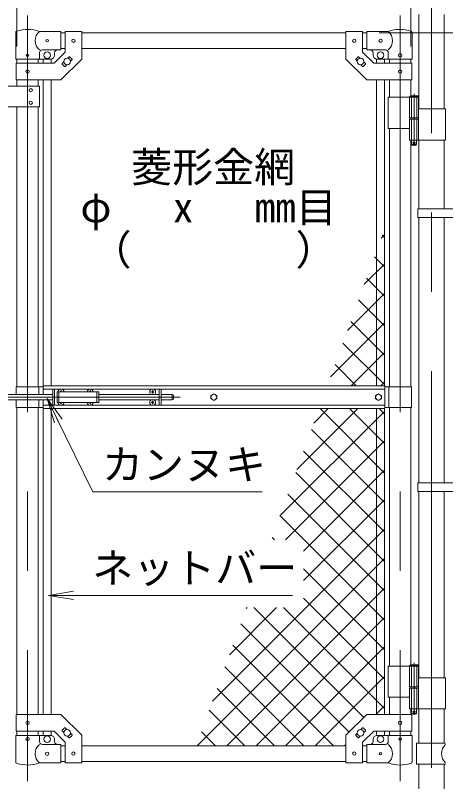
# Model space of a CAD drawing. Units: millimetres, scale not verified. Extents: x -6300 to 6300, y -4455 to 4455.
# Drawn here: x 2161 to 3194, y -639 to 1201 of the extents above; entities that cross this region are included whole.
import ezdxf
from ezdxf.enums import TextEntityAlignment as Align

# ---------------------------------------------------------------- set-up
doc = ezdxf.new("R2010")
doc.units = ezdxf.units.MM
doc.header["$LTSCALE"] = 30
doc.linetypes.add('DASHED', pattern=[7.5, 6, -1.5])
doc.linetypes.add('USER1', pattern=[50.8, 31.75, -6.35, 6.35, -6.35])
for name, color, linetype, lineweight in [('0-1_D-BMK', 2, 'USER1', 13), ('0-2_D-STR1', 1, 'Continuous', 18), ('0-3_D-STR3', 3, 'Continuous', 13), ('0-7_D-STR-DIM', 7, 'Continuous', 9), ('0-8_0', 7, 'Continuous', 9), ('0-9_D-STR2', 7, 'Continuous', 9), ('0-A_D-STR-TXT', 7, 'Continuous', 9)]:
    doc.layers.add(name, color=color, linetype=linetype, lineweight=lineweight)
doc.styles.add('ＭＳ ゴシック', font='')
doc.styles.get('ＭＳ ゴシック').set_extended_font_data('MS Gothic')

# ---------------------------------------------------------------- blocks, each defined once
blk = doc.blocks.new('_Open')
at = {"layer": '0-8_0'}
blk.add_line((-30, 5), (0, 0), dxfattribs=at)
blk.add_lwpolyline([(-30, -5), (0, 0), (-30, 0)], dxfattribs=at)

msp = doc.modelspace()

# ---------------------------------------------------------------- linework, layer by layer
at = {"layer": '0-1_D-BMK'}
for p, q in [((3160.26, 3394.82), (3160.26, -1050.99)), ((2190.66, 1201.31), (2190.66, -637.08)), ((3084.86, 1201.31), (3084.86, -637.08)), ((3118.42, 1013), (3118.42, 888.11)), ((3114.79, 895.08), (3122.04, 895.08)), ((1932.79, 284.58), (2557.24, 284.58)), ((3118.42, -353), (3118.42, -477.89)), ((3114.79, -470.92), (3122.04, -470.92))]:
    msp.add_line(p, q, dxfattribs=at)
at = {"layer": '0-2_D-STR1'}
for p, q in [((3130.01, 1203.68), (3130.01, 977.08)), ((3190.51, 1203.68), (3190.51, 977.08)), ((2280.66, 1159.58), (2270.66, 1159.58)), ((2954.86, 1159.58), (2320.66, 1159.58)), ((3004.86, 1159.58), (2994.86, 1159.58)), ((2280.66, 1121.58), (2270.66, 1121.58)), ((2954.86, 1121.58), (2320.66, 1121.58)), ((3004.86, 1121.58), (2994.86, 1121.58)), ((2165.26, 1096.58), (2165.26, 1086.53)), ((2216.06, 1096.58), (2216.06, 1086.53)), ((3059.46, 1096.58), (3059.46, 1086.53)), ((3110.26, 1096.58), (3110.26, 1086.53)), ((2165.26, 1046.53), (2165.26, 1031.53)), ((2216.06, 1046.53), (2216.06, 1031.53)), ((3059.46, 1046.53), (3059.46, 1005.08)), ((3110.26, 1046.53), (3110.26, 1008.08)), ((2165.26, 981.53), (2165.26, 309.58)), ((2216.06, 981.53), (2216.06, 309.58)), ((3059.46, 930.08), (3059.46, 309.58)), ((3110.26, 902.08), (3110.26, 309.58)), ((3130.01, 902.08), (3130.01, 737.08)), ((3190.51, 902.08), (3190.51, 737.08)), ((3130.01, 716.08), (3130.01, 79.08)), ((3190.51, 716.08), (3190.51, 79.08)), ((2165.26, 259.58), (2165.26, -477.37)), ((2216.06, 259.58), (2216.06, -477.37)), ((3059.46, 259.58), (3059.46, -360.92)), ((3110.26, 259.58), (3110.26, -357.92)), ((3130.01, 58.08), (3130.01, -388.92)), ((3190.51, 58.08), (3190.51, -388.92)), ((3059.46, -435.92), (3059.46, -477.37)), ((3110.26, -463.92), (3110.26, -477.37)), ((3130.01, -463.92), (3130.01, -546.32)), ((3190.51, -463.92), (3190.51, -546.32)), ((2165.26, -517.37), (2165.26, -527.42)), ((2216.06, -517.37), (2216.06, -527.42)), ((3059.46, -517.37), (3059.46, -527.42)), ((3110.26, -517.37), (3110.26, -527.42)), ((2280.66, -552.42), (2270.66, -552.42)), ((2954.86, -552.42), (2320.66, -552.42)), ((3004.86, -552.42), (2994.86, -552.42)), ((2280.66, -590.42), (2270.66, -590.42)), ((2954.86, -590.42), (2320.66, -590.42)), ((3004.86, -590.42), (2994.86, -590.42)), ((3130.01, -596.32), (3130.01, -1040.42)), ((3190.51, -596.32), (3190.51, -1040.42))]:
    msp.add_line(p, q, dxfattribs=at)
at = {"layer": '0-3_D-STR3'}
for p, q in [((2162.11, 1096.58), (2162.11, 1160.27)), ((2270.66, 1162.58), (2219.21, 1162.58)), ((2270.66, 1162.58), (2270.66, 1118.58)), ((2280.66, 1162.78), (2280.66, 1113.1)), ((2280.66, 1162.78), (2320.66, 1162.78)), ((2320.66, 1162.78), (2320.66, 1096.53)), ((2954.86, 1162.78), (2954.86, 1096.53)), ((2994.86, 1162.78), (2954.86, 1162.78)), ((2994.86, 1162.78), (2994.86, 1113.1)), ((3004.86, 1162.58), (3056.31, 1162.58)), ((3004.86, 1162.58), (3004.86, 1118.58)), ((3113.41, 1096.58), (3113.41, 1160.27)), ((2219.21, 1096.58), (2219.21, 1111.58)), ((2270.66, 1118.58), (2226.21, 1118.58)), ((2254.09, 1086.53), (2280.66, 1113.1)), ((2255.66, 1111.58), (2255.66, 1106.58)), ((3021.43, 1086.53), (2994.86, 1113.1)), ((3004.86, 1118.58), (3049.31, 1118.58)), ((3019.86, 1111.58), (3019.86, 1106.58)), ((3056.31, 1096.58), (3056.31, 1111.58)), ((2162.11, 1096.58), (2219.21, 1096.58)), ((2162.96, 1086.53), (2254.09, 1086.53)), ((2162.96, 1086.53), (2162.96, 1046.53)), ((2219.21, 1096.58), (2245.66, 1096.58)), ((2228.16, 1096.58), (2228.16, 1086.53)), ((2247.16, 1096.58), (2247.16, 1086.53)), ((2273.99, 1085.93), (2277.71, 1089.65)), ((2286.54, 1098.48), (2290.25, 1102.2)), ((2291.67, 1102.2), (2297.33, 1096.54)), ((2293.61, 1091.41), (2297.33, 1095.13)), ((2983.85, 1102.2), (2978.19, 1096.54)), ((2981.91, 1091.41), (2978.19, 1095.13)), ((2988.98, 1098.48), (2985.26, 1102.2)), ((3001.53, 1085.93), (2997.81, 1089.65)), ((3112.56, 1086.53), (3021.43, 1086.53)), ((3028.36, 1096.58), (3028.36, 1086.53)), ((3056.31, 1096.58), (3029.86, 1096.58)), ((3047.36, 1096.58), (3047.36, 1086.53)), ((3113.41, 1096.58), (3056.31, 1096.58)), ((3112.56, 1086.53), (3112.56, 1046.53)), ((2273.99, 1084.52), (2279.65, 1078.86)), ((2281.06, 1078.86), (2284.78, 1082.58)), ((2994.45, 1078.86), (2990.74, 1082.58)), ((3001.53, 1084.52), (2995.87, 1078.86)), ((2219.66, 1031.53), (2099.66, 1031.53)), ((2219.66, 1031.53), (2219.66, 981.53)), ((2228.16, 1046.53), (2228.16, 312.08)), ((2247.16, 1046.53), (2247.16, 312.08)), ((3028.36, 1046.53), (3028.36, 312.08)), ((3047.36, 1046.53), (3047.36, 312.08)), ((3056.31, 1005.08), (3056.31, 930.08)), ((3056.31, 1005.08), (3129.22, 1005.08)), ((3107.62, 1005.08), (3107.62, 955.08)), ((3128.42, 1007.08), (3108.42, 1007.08)), ((3109.42, 1008.08), (3127.42, 1008.08)), ((3128.42, 1007.08), (3127.42, 1008.08)), ((3128.42, 1007.08), (3128.42, 1005.08)), ((3129.22, 1005.08), (3129.22, 955.08)), ((2219.66, 981.53), (2099.66, 981.53)), ((3129.22, 977.08), (3193.56, 977.08)), ((3193.56, 977.08), (3193.56, 902.08)), ((3107.62, 955.08), (3129.22, 955.08)), ((3107.62, 952.08), (3129.22, 952.08)), ((3107.62, 952.08), (3107.62, 902.08)), ((3107.92, 955.08), (3107.92, 952.08)), ((3107.92, 952.08), (3128.92, 952.08)), ((3128.92, 955.08), (3128.92, 952.08)), ((3129.22, 952.08), (3129.22, 902.08)), ((3056.31, 930.08), (3107.51, 930.08)), ((3107.62, 902.08), (3193.56, 902.08)), ((3112.42, 902.08), (3112.42, 891.08)), ((3113.42, 890.08), (3112.42, 891.08)), ((3113.42, 890.08), (3123.42, 890.08)), ((3123.42, 890.08), (3124.42, 891.08)), ((3127.46, 737.08), (3127.46, 716.08)), ((3127.46, 737.08), (3242.26, 737.08)), ((3127.46, 716.08), (3242.26, 716.08)), ((2163.66, 309.58), (2163.66, 291.08)), ((2163.66, 309.58), (2227.76, 309.58)), ((2217.66, 309.58), (2217.66, 291.08)), ((2227.76, 312.08), (3047.76, 312.08)), ((2227.76, 291.08), (2227.76, 312.08)), ((2227.76, 304.08), (3047.76, 304.08)), ((2250.91, 303.58), (2250.91, 265.58)), ((2250.91, 303.58), (2268.31, 303.58)), ((2255.41, 303.58), (2255.41, 265.58)), ((2261.41, 297.08), (2261.41, 272.08)), ((2261.41, 297.08), (2361.41, 297.08)), ((2269.05, 297.5), (2267.76, 297.48)), ((2267.76, 297.48), (2267.76, 297.08)), ((2270.51, 300.23), (2270.49, 298.93)), ((2270.51, 300.23), (2271.3, 300.23)), ((2271.3, 300.23), (2271.33, 298.93)), ((2273.51, 303.58), (2338.31, 303.58)), ((2339.05, 297.5), (2337.76, 297.48)), ((2337.76, 297.48), (2337.76, 297.08)), ((2340.51, 300.23), (2340.49, 298.93)), ((2340.51, 300.23), (2341.3, 300.23)), ((2341.3, 300.23), (2341.33, 298.93)), ((2342.76, 297.5), (2344.06, 297.48)), ((2343.51, 303.58), (2510.91, 303.58)), ((2344.06, 297.48), (2344.06, 297.08)), ((2361.41, 297.08), (2361.41, 272.08)), ((2489.05, 297.5), (2487.76, 297.48)), ((2487.76, 297.48), (2487.76, 297.08)), ((2490.51, 300.23), (2490.49, 298.93)), ((2490.51, 293.93), (2490.49, 295.23)), ((2491.3, 300.23), (2490.51, 300.23)), ((2491.3, 300.23), (2491.33, 298.93)), ((2491.3, 293.93), (2491.33, 295.23)), ((2492.76, 296.66), (2494.06, 296.69)), ((2494.06, 296.69), (2494.06, 297.08)), ((2506.41, 303.58), (2506.41, 265.58)), ((2510.91, 303.58), (2510.91, 265.58)), ((3047.76, 257.08), (3047.76, 312.08)), ((3111.86, 309.58), (3047.76, 309.58)), ((3057.86, 309.58), (3057.86, 259.58)), ((3111.86, 309.58), (3111.86, 259.58)), ((2070.11, 291.08), (2250.91, 291.08)), ((2070.11, 278.08), (2250.91, 278.08)), ((2163.66, 278.08), (2163.66, 259.58)), ((2217.66, 278.08), (2217.66, 259.58)), ((2227.76, 257.08), (2227.76, 278.08)), ((2361.41, 291.08), (2506.41, 291.08)), ((2361.41, 278.08), (2506.41, 278.08)), ((2491.3, 293.93), (2490.51, 293.93)), ((2510.91, 291.08), (2537.91, 291.08)), ((2510.91, 278.08), (2537.91, 278.08)), ((2537.91, 291.08), (2537.91, 278.08)), ((2540.91, 288.08), (2540.91, 281.08)), ((2163.66, 259.58), (2227.76, 259.58)), ((2227.76, 265.08), (3047.76, 265.08)), ((2250.91, 265.58), (2268.31, 265.58)), ((2261.41, 272.08), (2361.41, 272.08)), ((2267.76, 271.69), (2267.76, 272.08)), ((2269.05, 271.66), (2267.76, 271.69)), ((2270.51, 268.93), (2270.49, 270.23)), ((2270.51, 268.93), (2271.3, 268.93)), ((2271.3, 268.93), (2271.33, 270.23)), ((2272.76, 271.66), (2274.06, 271.69)), ((2273.51, 265.58), (2338.31, 265.58)), ((2274.06, 271.69), (2274.06, 272.08)), ((2337.76, 271.69), (2337.76, 272.08)), ((2339.05, 271.66), (2337.76, 271.69)), ((2340.51, 268.93), (2340.49, 270.23)), ((2340.51, 268.93), (2341.3, 268.93)), ((2341.3, 268.93), (2341.33, 270.23)), ((2342.76, 271.66), (2344.06, 271.69)), ((2343.51, 265.58), (2510.91, 265.58)), ((2344.06, 271.69), (2344.06, 272.08)), ((2489.05, 272.5), (2487.76, 272.48)), ((2487.76, 272.48), (2487.76, 272.08)), ((2490.51, 275.23), (2490.49, 273.93)), ((2490.51, 268.93), (2490.49, 270.23)), ((2491.3, 275.23), (2490.51, 275.23)), ((2491.3, 268.93), (2490.51, 268.93)), ((2491.3, 275.23), (2491.33, 273.93)), ((2491.3, 268.93), (2491.33, 270.23)), ((2492.76, 272.5), (2494.06, 272.48)), ((2492.76, 271.66), (2494.06, 271.69)), ((2494.06, 272.48), (2494.06, 272.08)), ((2494.06, 271.69), (2494.06, 272.08)), ((3111.86, 259.58), (3047.76, 259.58)), ((2227.76, 257.08), (3047.76, 257.08)), ((2228.16, 257.08), (2228.16, -477.37)), ((2247.16, 257.08), (2247.16, -477.37)), ((3028.36, 257.08), (3028.36, -477.37)), ((3047.36, 257.08), (3047.36, -477.37)), ((3127.46, 79.08), (3127.46, 58.08)), ((3127.46, 79.08), (3242.26, 79.08)), ((3127.46, 58.08), (3242.26, 58.08)), ((3056.31, -360.92), (3056.31, -435.92)), ((3056.31, -360.92), (3129.22, -360.92)), ((3107.62, -360.92), (3107.62, -410.92)), ((3128.42, -358.92), (3108.42, -358.92)), ((3109.42, -357.92), (3127.42, -357.92)), ((3128.42, -358.92), (3127.42, -357.92)), ((3128.42, -358.92), (3128.42, -360.92)), ((3129.22, -360.92), (3129.22, -410.92)), ((3129.22, -388.92), (3193.56, -388.92)), ((3193.56, -388.92), (3193.56, -463.92)), ((3107.62, -410.92), (3129.22, -410.92)), ((3107.62, -413.92), (3129.22, -413.92)), ((3107.62, -413.92), (3107.62, -463.92)), ((3107.92, -410.92), (3107.92, -413.92)), ((3107.92, -413.92), (3128.92, -413.92)), ((3128.92, -410.92), (3128.92, -413.92)), ((3129.22, -413.92), (3129.22, -463.92)), ((3056.31, -435.92), (3107.51, -435.92)), ((2162.96, -517.37), (2162.96, -477.37)), ((3107.62, -463.92), (3193.56, -463.92)), ((3112.42, -463.92), (3112.42, -474.92)), ((3113.42, -475.92), (3112.42, -474.92)), ((3112.56, -517.37), (3112.56, -477.37)), ((3113.42, -475.92), (3123.42, -475.92)), ((3123.42, -475.92), (3124.42, -474.92)), ((2273.99, -515.36), (2279.65, -509.7)), ((2281.06, -509.7), (2284.78, -513.42)), ((2994.45, -509.7), (2990.74, -513.42)), ((3001.53, -515.36), (2995.87, -509.7)), ((2162.11, -527.42), (2219.21, -527.42)), ((2162.11, -527.42), (2162.11, -591.11)), ((2162.96, -517.37), (2254.09, -517.37)), ((2219.21, -527.42), (2219.21, -542.42)), ((2219.21, -527.42), (2245.66, -527.42)), ((2228.16, -517.37), (2228.16, -527.42)), ((2247.16, -517.37), (2247.16, -527.42)), ((2254.09, -517.37), (2280.66, -543.94)), ((2273.99, -516.77), (2277.71, -520.49)), ((2286.54, -529.32), (2290.25, -533.04)), ((2291.67, -533.04), (2297.33, -527.38)), ((2293.61, -522.25), (2297.33, -525.97)), ((2320.66, -593.62), (2320.66, -527.37)), ((2954.86, -593.62), (2954.86, -527.37)), ((2981.91, -522.25), (2978.19, -525.97)), ((2983.85, -533.04), (2978.19, -527.38)), ((2988.98, -529.32), (2985.26, -533.04)), ((3021.43, -517.37), (2994.86, -543.94)), ((3001.53, -516.77), (2997.81, -520.49)), ((3112.56, -517.37), (3021.43, -517.37)), ((3028.36, -517.37), (3028.36, -527.42)), ((3056.31, -527.42), (3029.86, -527.42)), ((3047.36, -517.37), (3047.36, -527.42)), ((3113.41, -527.42), (3056.31, -527.42)), ((3056.31, -527.42), (3056.31, -542.42)), ((3113.41, -527.42), (3113.41, -591.11)), ((2270.66, -549.42), (2226.21, -549.42)), ((2255.66, -542.42), (2255.66, -537.42)), ((2270.66, -593.42), (2270.66, -549.42)), ((2280.66, -593.62), (2280.66, -543.94)), ((2994.86, -593.62), (2994.86, -543.94)), ((3004.86, -549.42), (3049.31, -549.42)), ((3004.86, -593.42), (3004.86, -549.42)), ((3019.86, -542.42), (3019.86, -537.42)), ((3124.16, -546.32), (3194.06, -546.32)), ((3124.16, -546.32), (3124.16, -596.32)), ((2270.66, -593.42), (2219.21, -593.42)), ((2280.66, -593.62), (2320.66, -593.62)), ((2994.86, -593.62), (2954.86, -593.62)), ((3004.86, -593.42), (3056.31, -593.42)), ((3124.16, -596.32), (3194.06, -596.32))]:
    msp.add_line(p, q, dxfattribs=at)
at = {"layer": '0-3_D-STR3', "linetype": 'DASHED'}
for p, q in [((3112.12, 1005.08), (3112.12, 955.08)), ((3124.72, 1005.08), (3124.72, 955.08)), ((3112.12, 952.08), (3112.12, 902.08)), ((3124.72, 952.08), (3124.72, 902.08)), ((2265.91, 297.08), (2265.91, 272.08)), ((2356.91, 297.08), (2356.91, 272.08)), ((3112.12, -360.92), (3112.12, -410.92)), ((3124.72, -360.92), (3124.72, -410.92)), ((3112.12, -413.92), (3112.12, -463.92)), ((3124.72, -413.92), (3124.72, -463.92))]:
    msp.add_line(p, q, dxfattribs=at)
at = {"layer": '0-3_D-STR3'}
for points in [[(2162.96, 1046.53), (2270.66, 1046.53), (2320.66, 1096.53)], [(3112.56, 1046.53), (3004.86, 1046.53), (2954.86, 1096.53)], [(3109.42, 1008.08), (3108.42, 1007.08), (3108.42, 1005.08)], [(3124.42, 902.08), (3124.42, 891.08), (3112.42, 891.08)], [(2272.76, 297.5), (2274.06, 297.48), (2274.06, 297.08)], [(2489.05, 296.66), (2487.76, 296.69), (2487.76, 297.08)], [(2492.76, 297.5), (2494.06, 297.48), (2494.06, 297.08)], [(2489.05, 271.66), (2487.76, 271.69), (2487.76, 272.08)], [(3109.42, -357.92), (3108.42, -358.92), (3108.42, -360.92)], [(2162.96, -477.37), (2270.66, -477.37), (2320.66, -527.37)], [(3112.56, -477.37), (3004.86, -477.37), (2954.86, -527.37)], [(3124.42, -463.92), (3124.42, -474.92), (3112.42, -474.92)]]:
    msp.add_lwpolyline(points, dxfattribs=at)
for points in [[(2637.76, 292.68), (2630.74, 288.63), (2630.74, 280.53), (2637.76, 276.48), (2644.77, 280.53), (2644.77, 288.63)], [(3032.76, 292.68), (3025.74, 288.63), (3025.74, 280.53), (3032.76, 276.48), (3039.77, 280.53), (3039.77, 288.63)]]:
    msp.add_lwpolyline(points, close=True, dxfattribs=at)
for centre, radius in [((2237.66, 1140.58), 3), ((2300.66, 1140.53), 4), ((2974.86, 1140.53), 4), ((3037.86, 1140.58), 4), ((2190.66, 1105.58), 3), ((2237.66, 1105.58), 8), ((3037.86, 1105.58), 8), ((3084.86, 1105.58), 4), ((2285.66, 1090.53), 8), ((2989.86, 1090.53), 8), ((2190.66, 1066.53), 4), ((3084.86, 1066.53), 4), ((2198.16, 1021.53), 4), ((2198.16, 991.53), 4), ((3118.42, 895.08), 2.5), ((2637.76, 284.58), 7.03), ((3032.76, 284.58), 7.03), ((3118.42, -470.92), 2.5), ((2190.66, -497.37), 4), ((3084.86, -497.37), 4), ((2285.66, -521.37), 8), ((2989.86, -521.37), 8), ((2190.66, -536.42), 4), ((2237.66, -536.42), 8), ((3037.86, -536.42), 8), ((3084.86, -536.42), 3), ((2237.66, -571.42), 4), ((2300.66, -571.37), 4), ((2974.86, -571.37), 4), ((3037.86, -571.42), 3)]:
    msp.add_circle(centre, radius, dxfattribs=at)
for centre, radius, start, end in [((2165.41, 1160.27), 3.3, 109.22051, 180), ((2190.66, 1087.85), 80, 69.0916, 109.22051), ((2237.4, 1140.58), 28.55, 129.59418, 230.40582), ((3084.86, 1087.85), 80, 70.77949, 110.9084), ((3038.11, 1140.58), 28.55, 309.59418, 50.40582), ((3110.11, 1160.27), 3.3, 0, 70.77949), ((2226.21, 1111.58), 7, 90, 180), ((2245.66, 1106.58), 10, 270, 0), ((2262.66, 1111.58), 7, 90, 180), ((3012.86, 1111.58), 7, 0, 90), ((3029.86, 1106.58), 10, 180, 270), ((3049.31, 1111.58), 7, 0, 90), ((2274.7, 1085.23), 1, 135, 225), ((2290.96, 1101.49), 1, 45, 135), ((2296.62, 1095.83), 1, 315, 45), ((2978.9, 1095.83), 1, 135, 225), ((2984.55, 1101.49), 1, 45, 135), ((3000.82, 1085.23), 1, 315, 45), ((2280.35, 1079.57), 1, 225, 315), ((2995.16, 1079.57), 1, 225, 315), ((2270.91, 297.08), 7, 0, 180), ((2269, 298.99), 1.49, 270, 0), ((2272.81, 298.99), 1.49, 180, 270), ((2340.91, 297.08), 7, 0, 180), ((2339, 298.99), 1.49, 270, 0), ((2342.81, 298.99), 1.49, 180, 270), ((2490.91, 297.08), 7, 0, 180), ((2490.91, 297.08), 7, 180, 238.99728), ((2489, 298.99), 1.49, 270, 0), ((2489, 295.18), 1.49, 0, 90), ((2492.81, 298.99), 1.49, 180, 270), ((2492.81, 295.18), 1.49, 90, 180), ((2490.91, 297.08), 7, 301.00272, 0), ((2490.91, 272.08), 7, 121.00272, 180), ((2490.91, 272.08), 7, 0, 58.99728), ((2537.91, 288.08), 3, 0, 90), ((2537.91, 281.08), 3, 270, 0), ((2270.91, 272.08), 7, 180, 0), ((2269, 270.18), 1.49, 0, 90), ((2272.81, 270.18), 1.49, 90, 180), ((2340.91, 272.08), 7, 180, 0), ((2339, 270.18), 1.49, 0, 90), ((2342.81, 270.18), 1.49, 90, 180), ((2490.91, 272.08), 7, 180, 0), ((2489, 273.99), 1.49, 270, 0), ((2489, 270.18), 1.49, 0, 90), ((2492.81, 273.99), 1.49, 180, 270), ((2492.81, 270.18), 1.49, 90, 180), ((2280.35, -510.41), 1, 45, 135), ((2995.16, -510.41), 1, 45, 135), ((2245.66, -537.42), 10, 0, 90), ((2274.7, -516.07), 1, 135, 225), ((2290.96, -532.33), 1, 225, 315), ((2296.62, -526.67), 1, 315, 45), ((2978.9, -526.67), 1, 135, 225), ((2984.55, -532.33), 1, 225, 315), ((3000.82, -516.07), 1, 315, 45), ((3029.86, -537.42), 10, 90, 180), ((2237.4, -571.42), 28.55, 129.59418, 230.40582), ((2226.21, -542.42), 7, 180, 270), ((2262.66, -542.42), 7, 180, 270), ((3012.86, -542.42), 7, 270, 0), ((3049.31, -542.42), 7, 270, 0), ((3038.11, -571.42), 28.55, 309.59418, 50.40582), ((3212.64, -571.32), 28.8, 130.19176, 229.80824), ((2165.41, -591.11), 3.3, 180, 250.77949), ((2190.66, -518.69), 80, 250.77949, 290.9084), ((3084.86, -518.69), 80, 249.0916, 289.22051), ((3110.11, -591.11), 3.3, 289.22051, 0)]:
    msp.add_arc(centre, radius, start, end, dxfattribs=at)
at = {"layer": '0-7_D-STR-DIM'}
for p, q in [((2165.26, 1126.58), (2165.26, 3639.58)), ((2165.26, 1126.58), (2165.26, 3639.58)), ((3110.26, 1126.58), (3110.26, 3639.58)), ((3034.86, 1159.58), (3840.26, 1159.58)), ((3034.86, 1159.58), (4020.26, 1159.58)), ((3034.86, 1159.58), (4020.26, 1159.58)), ((3034.86, 1159.58), (3840.26, 1159.58))]:
    msp.add_line(p, q, dxfattribs=at)
at = {"layer": '0-9_D-STR2'}
for p, q in [((3039.24, 666.72), (3047.36, 674.84)), ((3047.36, 668.2), (3041.8, 673.76)), ((3047.36, 597.49), (3022.93, 621.92)), ((2998.77, 555.55), (3047.36, 604.13)), ((3047.36, 526.78), (3004.06, 570.08)), ((2958.31, 444.37), (3047.36, 533.42)), ((3047.36, 456.07), (2985.19, 518.24)), ((2917.84, 333.2), (3047.36, 462.71)), ((3047.36, 385.36), (2966.32, 466.4)), ((3047.36, 314.65), (2947.46, 414.55)), ((2967.44, 312.08), (3047.36, 392)), ((2979.22, 312.08), (2928.59, 362.71)), ((3038.15, 312.08), (3047.36, 321.29)), ((2796.45, -0.33), (3047.36, 250.58)), ((2836.92, 110.85), (2983.15, 257.08)), ((2877.38, 222.02), (2912.44, 257.08)), ((3047.36, 102.52), (2892.8, 257.08)), ((3047.36, 173.23), (2963.51, 257.08)), ((3047.36, 243.94), (3034.22, 257.08)), ((3047.36, 31.81), (2871.98, 207.19)), ((2809.89, -57.6), (3047.36, 179.87)), ((3047.36, -38.9), (2853.11, 155.34)), ((3047.36, -109.61), (2834.24, 103.5)), ((2852.96, -85.24), (3047.36, 109.16)), ((3047.36, -180.32), (2815.37, 51.66)), ((2852.96, -155.95), (3047.36, 38.45)), ((3047.36, -251.03), (2796.5, -0.18)), ((2634.59, -445.03), (3047.36, -32.26)), ((2783.21, -57.6), (2777.64, -52.02)), ((2597.91, -552.42), (3047.36, -102.97)), ((3047.36, -321.74), (2852.96, -127.34)), ((2668.62, -552.42), (3047.36, -173.68)), ((3047.36, -392.46), (2852.96, -198.06)), ((2675.06, -333.85), (2788.42, -220.49)), ((2715.52, -222.68), (2717.71, -220.49)), ((2997.85, -484.37), (2733.97, -220.49)), ((3047.36, -463.17), (2804.68, -220.49)), ((2739.33, -552.42), (3047.36, -244.4)), ((2962.5, -519.73), (2702.16, -259.39)), ((2924.48, -552.42), (2683.29, -311.23)), ((2810.05, -552.42), (3047.36, -315.11)), ((2853.77, -552.42), (2664.42, -363.07)), ((2880.76, -552.42), (3047.36, -385.82)), ((2783.06, -552.42), (2645.55, -414.91)), ((3026.52, -477.37), (3047.36, -456.53)), ((2712.35, -552.42), (2626.68, -466.76)), ((2641.64, -552.42), (2607.82, -518.6)), ((2951.47, -552.42), (2954.86, -549.03))]:
    msp.add_line(p, q, dxfattribs=at)
at = {"layer": '0-A_D-STR-TXT'}
msp.add_line((2826.62, -191.25), (2242.73, -191.25), dxfattribs=at)
msp.add_lwpolyline([(2753.42, 57.08), (2347.46, 57.08), (2238.83, 279.24)], dxfattribs=at)

# ---------------------------------------------------------------- block references
at = {"layer": '0-A_D-STR-TXT', "xscale": 2, "yscale": 2}
for p, rotation in [((2237.95, 281.04), 116.05771), ((2240.73, -191.25), 180)]:
    msp.add_blockref('_Open', p, dxfattribs=dict(at, rotation=rotation))

# ---------------------------------------------------------------- texts
at = {"layer": '0-A_D-STR-TXT', "style": 'ＭＳ ゴシック'}
for s, p in [('菱形金網', (2439.28, 779.48)), ('φ\u3000 x\u3000 mm目', (2317.45, 683.09)), ('（\u3000\u3000\u3000\u3000）', (2341.82, 580.62)), ('カンヌキ', (2369.28, 65.2)), ('ネットバー', (2345.78, -183.32))]:
    msp.add_text(s, height=72.14, dxfattribs=at).set_placement(p, align=Align.BOTTOM_LEFT)

doc.saveas('drawing.dxf')
